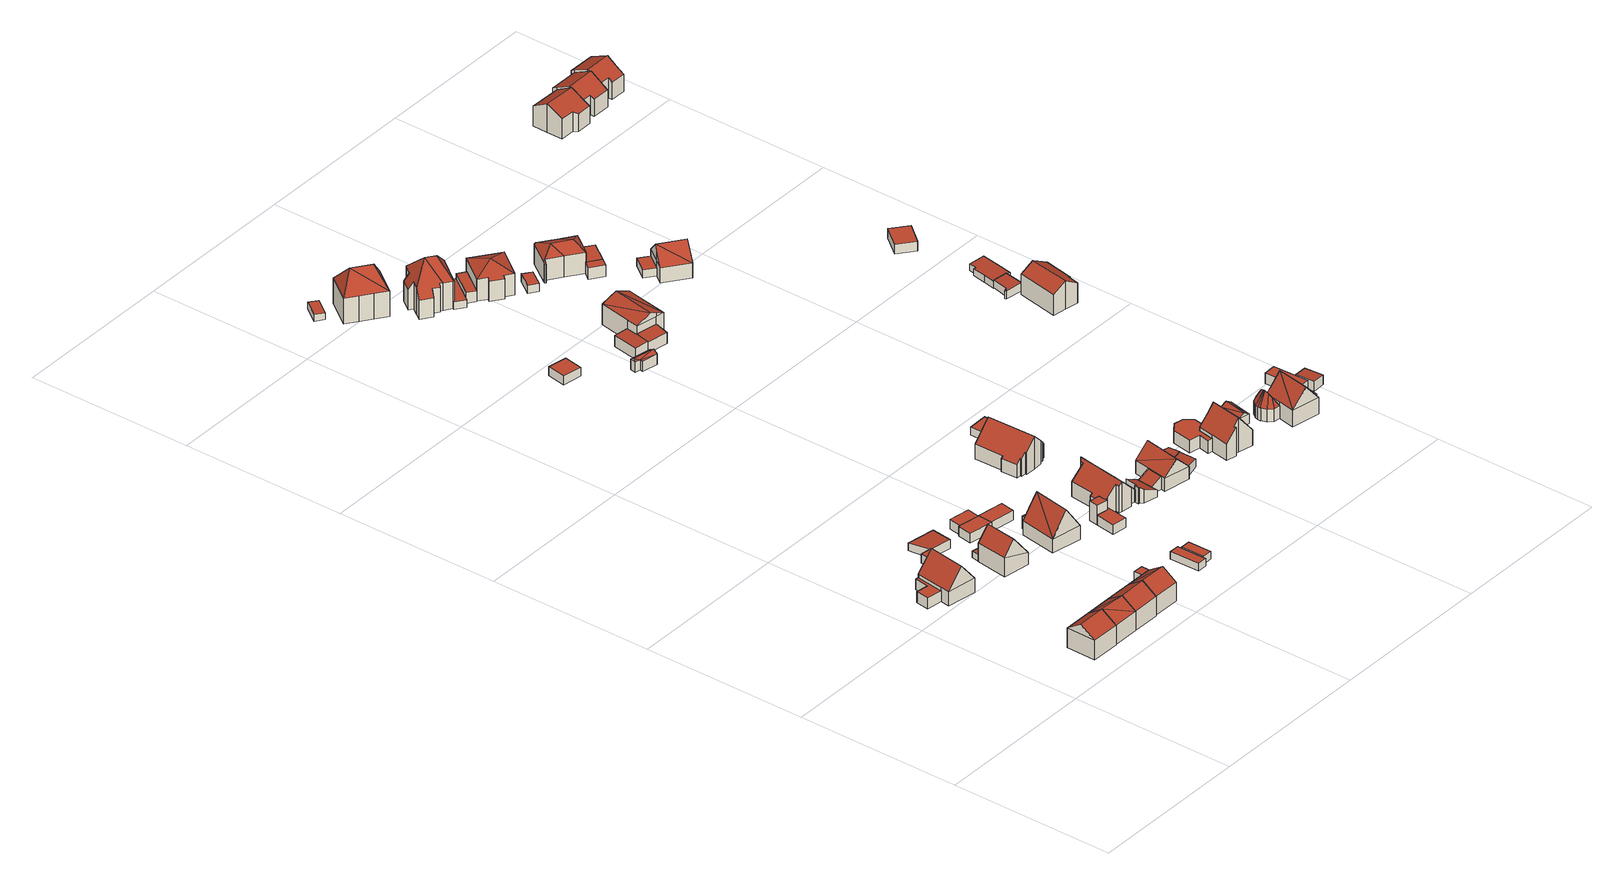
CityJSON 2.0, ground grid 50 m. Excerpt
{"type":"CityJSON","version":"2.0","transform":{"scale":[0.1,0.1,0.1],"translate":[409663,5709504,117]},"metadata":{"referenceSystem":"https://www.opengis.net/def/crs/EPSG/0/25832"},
"CityObjects":{
"building1":{"type":"Building","attributes":{"Gemeindeschluessel":"05978036","Geometrietyp2DReferenz":"3000","function":"31001_1000","roofType":"3100","measuredHeight":9.09},"geometry":[{"type":"MultiSurface","lod":"2","boundaries":[[[0,1,2,3]],[[1,4,5,2]],[[4,6,7,5]],[[6,0,3,7]],[[4,1,8]],[[0,6,9]],[[1,0,9,8]],[[6,4,8,9]],[[3,2,5,7]]],"semantics":{"surfaces":[{"type":"WallSurface"},{"type":"RoofSurface"},{"type":"GroundSurface"}],"values":[0,0,0,0,0,0,1,1,2]}}]},
"building2":{"type":"Building","attributes":{"Gemeindeschluessel":"05978036","Geometrietyp2DReferenz":"3000","function":"31001_1000","roofType":"3100","measuredHeight":9},"geometry":[{"type":"MultiSurface","lod":"2","boundaries":[[[1,10,11,12]],[[10,13,14,11]],[[13,4,15,14]],[[4,1,12,15]],[[13,10,16]],[[1,4,8]],[[1,16,10]],[[16,1,8]],[[8,13,16]],[[13,8,4]],[[12,11,14,15]]],"semantics":{"surfaces":[{"type":"WallSurface"},{"type":"RoofSurface"},{"type":"GroundSurface"}],"values":[0,0,0,0,0,0,1,1,1,1,2]}}]},
"building3":{"type":"Building","attributes":{"Gemeindeschluessel":"05978036","Geometrietyp2DReferenz":"3000","function":"31001_1000"},"children":["building3-1","building3-2"]},
"building3-1":{"type":"BuildingPart","attributes":{"roofType":"5000","measuredHeight":10.15},"parents":["building3"],"geometry":[{"type":"MultiSurface","lod":"2","boundaries":[[[17,18,19,20,21]],[[22,23,24,25,26]],[[23,27,28,24]],[[27,17,21,28]],[[29,22,18,17,30]],[[30,27,23,29]],[[22,29,23]],[[27,30,17]],[[21,20,25,24,28]],[[26,19,18,22]],[[26,25,20,19]]],"semantics":{"surfaces":[{"type":"WallSurface"},{"type":"RoofSurface"},{"type":"GroundSurface"},{"type":"ClosureSurface"}],"values":[0,0,0,0,1,1,0,0,2,0,3]}}]},
"building3-2":{"type":"BuildingPart","attributes":{"roofType":"1000","measuredHeight":3.28},"parents":["building3"],"geometry":[{"type":"MultiSurface","lod":"2","boundaries":[[[31,32,33,34]],[[32,35,36,33]],[[35,26,25,36]],[[19,37,38,20]],[[37,31,34,38]],[[37,19,26,35,32,31]],[[34,33,36,25,20,38]],[[20,25,26,19]]],"semantics":{"surfaces":[{"type":"WallSurface"},{"type":"RoofSurface"},{"type":"GroundSurface"},{"type":"ClosureSurface"}],"values":[0,0,0,0,0,1,2,3]}}]},
"building4":{"type":"Building","attributes":{"Gemeindeschluessel":"05978036","Geometrietyp2DReferenz":"3000","function":"31001_1000","roofType":"3100","measuredHeight":8.99},"geometry":[{"type":"MultiSurface","lod":"2","boundaries":[[[10,39,40,11]],[[39,41,42,40]],[[41,13,14,42]],[[13,10,11,14]],[[41,39,43]],[[10,13,16]],[[39,10,16,43]],[[13,41,43,16]],[[11,40,42,14]]],"semantics":{"surfaces":[{"type":"WallSurface"},{"type":"RoofSurface"},{"type":"GroundSurface"}],"values":[0,0,0,0,0,0,1,1,2]}}]},
"building5":{"type":"Building","attributes":{"Gemeindeschluessel":"05978036","Geometrietyp2DReferenz":"3000","function":"31001_2460","roofType":"1000","measuredHeight":2.73},"geometry":[{"type":"MultiSurface","lod":"2","boundaries":[[[44,45,46,47]],[[45,48,49,46]],[[48,50,51,49]],[[50,44,47,51]],[[50,48,45,44]],[[47,46,49,51]]],"semantics":{"surfaces":[{"type":"WallSurface"},{"type":"RoofSurface"},{"type":"GroundSurface"}],"values":[0,0,0,0,1,2]}}]},
"building6":{"type":"Building","attributes":{"Gemeindeschluessel":"05978036","Geometrietyp2DReferenz":"3000","function":"31001_1000","roofType":"5000","measuredHeight":8.86},"geometry":[{"type":"MultiSurface","lod":"2","boundaries":[[[41,39,52,53]],[[39,54,55,52]],[[54,56,57,55]],[[56,41,53,57]],[[56,58,59,41]],[[39,58,54]],[[58,39,59]],[[39,41,59]],[[56,54,58]],[[53,52,55,57]]],"semantics":{"surfaces":[{"type":"WallSurface"},{"type":"RoofSurface"},{"type":"GroundSurface"}],"values":[0,0,0,0,1,1,1,0,0,2]}}]},
"building7":{"type":"Building","attributes":{"Gemeindeschluessel":"05978036","Geometrietyp2DReferenz":"3000","function":"31001_2460","roofType":"2100","measuredHeight":2.72},"geometry":[{"type":"MultiSurface","lod":"2","boundaries":[[[60,61,62,63]],[[61,64,65,62]],[[64,66,67,65]],[[66,60,63,67]],[[66,64,61,60]],[[63,62,65,67]]],"semantics":{"surfaces":[{"type":"WallSurface"},{"type":"RoofSurface"},{"type":"GroundSurface"}],"values":[0,0,0,0,1,2]}}]},
"building8":{"type":"Building","attributes":{"Gemeindeschluessel":"05978036","Geometrietyp2DReferenz":"3000","function":"31001_1000","roofType":"3100","measuredHeight":10.09},"geometry":[{"type":"MultiSurface","lod":"2","boundaries":[[[68,69,70,71]],[[69,72,73,70]],[[72,74,75,73]],[[74,68,71,75]],[[72,69,76]],[[68,74,77]],[[69,68,77,76]],[[74,72,76,77]],[[71,70,73,75]]],"semantics":{"surfaces":[{"type":"WallSurface"},{"type":"RoofSurface"},{"type":"GroundSurface"}],"values":[0,0,0,0,0,0,1,1,2]}}]},
"building9":{"type":"Building","attributes":{"Gemeindeschluessel":"05978036","Geometrietyp2DReferenz":"3000","function":"31001_1000","roofType":"1000","measuredHeight":2.03},"geometry":[{"type":"MultiSurface","lod":"2","boundaries":[[[78,79,80,81]],[[79,82,83,80]],[[82,84,85,83]],[[84,78,81,85]],[[84,82,79,78]],[[81,80,83,85]]],"semantics":{"surfaces":[{"type":"WallSurface"},{"type":"RoofSurface"},{"type":"GroundSurface"}],"values":[0,0,0,0,1,2]}}]},
"building10":{"type":"Building","attributes":{"Gemeindeschluessel":"05978036","Geometrietyp2DReferenz":"3000","function":"31001_2460","roofType":"1000","measuredHeight":2.54},"geometry":[{"type":"MultiSurface","lod":"2","boundaries":[[[86,87,88,89]],[[87,90,91,88]],[[90,92,93,91]],[[92,86,89,93]],[[92,90,87,86]],[[89,88,91,93]]],"semantics":{"surfaces":[{"type":"WallSurface"},{"type":"RoofSurface"},{"type":"GroundSurface"}],"values":[0,0,0,0,1,2]}}]},
"building11":{"type":"Building","attributes":{"Gemeindeschluessel":"05978036","Geometrietyp2DReferenz":"3000","function":"31001_2460","roofType":"9999","measuredHeight":3},"geometry":[{"type":"MultiSurface","lod":"2","boundaries":[[[94,95,96,97,98]],[[98,97,99,100]],[[97,96,101,99]],[[96,95,102,101]],[[95,94,103,102]],[[94,98,100,103]],[[100,99,101,102,103]]],"semantics":{"surfaces":[{"type":"RoofSurface"},{"type":"WallSurface"},{"type":"GroundSurface"}],"values":[0,1,1,1,1,1,2]}}]},
"building12":{"type":"Building","attributes":{"Gemeindeschluessel":"05978036","Geometrietyp2DReferenz":"3000","function":"31001_1310","roofType":"9999","measuredHeight":3},"geometry":[{"type":"MultiSurface","lod":"2","boundaries":[[[104,105,106,107,108]],[[108,107,109,110]],[[107,106,111,109]],[[106,105,112,111]],[[105,104,113,112]],[[104,108,110,113]],[[110,109,111,112,113]]],"semantics":{"surfaces":[{"type":"RoofSurface"},{"type":"WallSurface"},{"type":"GroundSurface"}],"values":[0,1,1,1,1,1,2]}}]},
"building13":{"type":"Building","attributes":{"Gemeindeschluessel":"05978036","Geometrietyp2DReferenz":"3000","function":"31001_1000","roofType":"3100","measuredHeight":11.2},"geometry":[{"type":"MultiSurface","lod":"2","boundaries":[[[114,115,116,117]],[[115,118,119,116]],[[118,120,121,119]],[[120,122,123,121]],[[122,124,125,123]],[[124,114,117,125]],[[124,126,127,128]],[[124,128,114]],[[127,129,118,115]],[[115,128,127]],[[120,129,127,126,122]],[[118,129,120]],[[122,126,124]],[[114,128,115]],[[117,116,119,121,123,125]]],"semantics":{"surfaces":[{"type":"WallSurface"},{"type":"RoofSurface"},{"type":"GroundSurface"}],"values":[0,0,0,0,0,0,1,1,1,1,0,0,0,0,2]}}]},
"building14":{"type":"Building","attributes":{"Gemeindeschluessel":"05978036","Geometrietyp2DReferenz":"3000","function":"31001_2460","roofType":"1000","measuredHeight":2.25},"geometry":[{"type":"MultiSurface","lod":"2","boundaries":[[[130,131,132,133]],[[131,134,135,132]],[[134,136,137,135]],[[136,130,133,137]],[[136,134,131,130]],[[133,132,135,137]]],"semantics":{"surfaces":[{"type":"WallSurface"},{"type":"RoofSurface"},{"type":"GroundSurface"}],"values":[0,0,0,0,1,2]}}]},
"building15":{"type":"Building","attributes":{"Gemeindeschluessel":"05978036","Geometrietyp2DReferenz":"3000","function":"31001_2460","roofType":"9999","measuredHeight":3},"geometry":[{"type":"MultiSurface","lod":"2","boundaries":[[[138,139,140,141,142]],[[142,141,143,144]],[[141,140,145,143]],[[140,139,146,145]],[[139,138,147,146]],[[138,142,144,147]],[[144,143,145,146,147]]],"semantics":{"surfaces":[{"type":"RoofSurface"},{"type":"WallSurface"},{"type":"GroundSurface"}],"values":[0,1,1,1,1,1,2]}}]},
"building16":{"type":"Building","attributes":{"Gemeindeschluessel":"05978036","Geometrietyp2DReferenz":"3000","function":"31001_1000","roofType":"1000","measuredHeight":3.73},"geometry":[{"type":"MultiSurface","lod":"2","boundaries":[[[148,149,150,151]],[[149,152,153,150]],[[152,154,155,153]],[[154,156,157,155]],[[156,148,151,157]],[[156,154,152,149,148]],[[151,150,153,155,157]]],"semantics":{"surfaces":[{"type":"WallSurface"},{"type":"RoofSurface"},{"type":"GroundSurface"}],"values":[0,0,0,0,0,1,2]}}]},
"building17":{"type":"Building","attributes":{"Gemeindeschluessel":"05978036","Geometrietyp2DReferenz":"3000","function":"31001_2460","roofType":"1000","measuredHeight":2.47},"geometry":[{"type":"MultiSurface","lod":"2","boundaries":[[[158,159,160,161]],[[159,162,163,160]],[[162,164,165,163]],[[164,158,161,165]],[[164,162,159,158]],[[161,160,163,165]]],"semantics":{"surfaces":[{"type":"WallSurface"},{"type":"RoofSurface"},{"type":"GroundSurface"}],"values":[0,0,0,0,1,2]}}]},
"building18":{"type":"Building","attributes":{"Gemeindeschluessel":"05978036","Geometrietyp2DReferenz":"3000","function":"31001_2460","roofType":"9999","measuredHeight":3},"geometry":[{"type":"MultiSurface","lod":"2","boundaries":[[[166,167,168,169,170,171]],[[171,170,172,173]],[[170,169,174,172]],[[169,168,175,174]],[[168,167,176,175]],[[167,166,177,176]],[[166,171,173,177]],[[173,172,174,175,176,177]]],"semantics":{"surfaces":[{"type":"RoofSurface"},{"type":"WallSurface"},{"type":"GroundSurface"}],"values":[0,1,1,1,1,1,1,2]}}]},
"building19":{"type":"Building","attributes":{"Gemeindeschluessel":"05978036","Geometrietyp2DReferenz":"3000","function":"31001_9998","roofType":"9999","measuredHeight":6},"geometry":[{"type":"MultiSurface","lod":"2","boundaries":[[[178,179,180,181,182,183]],[[183,182,184,172]],[[182,181,185,184]],[[181,180,186,185]],[[180,179,175,186]],[[179,178,174,175]],[[178,183,172,174]],[[172,184,185,186,175,174]]],"semantics":{"surfaces":[{"type":"RoofSurface"},{"type":"WallSurface"},{"type":"GroundSurface"}],"values":[0,1,1,1,1,1,1,2]}}]},
"building20":{"type":"Building","attributes":{"Gemeindeschluessel":"05978036","Geometrietyp2DReferenz":"3000","function":"31001_1000","roofType":"3100","measuredHeight":9.2},"geometry":[{"type":"MultiSurface","lod":"2","boundaries":[[[187,188,189,190]],[[188,191,192,189]],[[191,193,194,192]],[[193,195,196,194]],[[195,197,198,196]],[[197,199,200,198]],[[199,201,202,200]],[[201,203,204,202]],[[203,205,206,204]],[[205,207,208,206]],[[207,209,210,208]],[[209,211,212,210]],[[211,213,214,212]],[[213,215,216,214]],[[215,217,218,216]],[[217,219,220,218]],[[219,221,222,220]],[[221,223,224,222]],[[223,225,226,224]],[[225,227,228,226]],[[227,229,230,228]],[[229,231,232,230]],[[231,233,234,232]],[[233,235,236,234]],[[235,187,190,236]],[[231,229,227,225,223,221,219,217,215,213,211,209,207,205]],[[205,203,201,199,197,195,193,191,188,187,235,233,231]],[[190,189,192,194,196,198,200,202,204,206,208,210,212,214,216,218,220,222,224,226,228,230,232,234,236]]],"semantics":{"surfaces":[{"type":"WallSurface"},{"type":"RoofSurface"},{"type":"GroundSurface"}],"values":[0,0,0,0,0,0,0,0,0,0,0,0,0,0,0,0,0,0,0,0,0,0,0,0,0,1,1,2]}}]},
"building21":{"type":"Building","attributes":{"Gemeindeschluessel":"05978036","Geometrietyp2DReferenz":"3000","function":"31001_2460","roofType":"2100","measuredHeight":5.08},"geometry":[{"type":"MultiSurface","lod":"2","boundaries":[[[237,238,239,240]],[[238,241,242,239]],[[241,243,244,242]],[[243,245,246,244]],[[245,247,248,246]],[[247,249,250,248]],[[249,251,252,250]],[[251,253,254,252]],[[253,237,240,254]],[[253,251,249,247,245,243,241,238,237]],[[240,239,242,244,246,248,250,252,254]]],"semantics":{"surfaces":[{"type":"WallSurface"},{"type":"RoofSurface"},{"type":"GroundSurface"}],"values":[0,0,0,0,0,0,0,0,0,1,2]}}]},
"building22":{"type":"Building","attributes":{"Gemeindeschluessel":"05978036","Geometrietyp2DReferenz":"3000","function":"31001_2460","roofType":"1000","measuredHeight":2.62},"geometry":[{"type":"MultiSurface","lod":"2","boundaries":[[[255,256,257,258]],[[256,259,260,257]],[[259,261,262,260]],[[261,255,258,262]],[[261,259,256,255]],[[258,257,260,262]]],"semantics":{"surfaces":[{"type":"WallSurface"},{"type":"RoofSurface"},{"type":"GroundSurface"}],"values":[0,0,0,0,1,2]}}]},
"building23":{"type":"Building","attributes":{"Gemeindeschluessel":"05978036","Geometrietyp2DReferenz":"3000","function":"31001_2740","roofType":"2100","measuredHeight":4.07},"geometry":[{"type":"MultiSurface","lod":"2","boundaries":[[[263,264,265,266]],[[264,267,268,265]],[[267,269,270,268]],[[269,263,266,270]],[[269,267,264,263]],[[266,265,268,270]]],"semantics":{"surfaces":[{"type":"WallSurface"},{"type":"RoofSurface"},{"type":"GroundSurface"}],"values":[0,0,0,0,1,2]}}]},
"building24":{"type":"Building","attributes":{"Gemeindeschluessel":"05978036","Geometrietyp2DReferenz":"3000","function":"31001_1000","roofType":"3100","measuredHeight":10},"geometry":[{"type":"MultiSurface","lod":"2","boundaries":[[[271,272,273,274]],[[272,275,276,273]],[[275,277,278,276]],[[277,279,280,278]],[[279,281,282,280]],[[281,283,284,282]],[[283,285,286,284]],[[285,287,288,286]],[[287,289,290,288]],[[289,291,292,290]],[[291,293,294,292]],[[293,295,296,294]],[[295,297,298,296]],[[297,299,300,298]],[[299,301,302,300]],[[301,271,274,302]],[[297,295,293,291,289,287,285,283]],[[283,281,279,277,275,272,271,301,299,297]],[[274,273,276,278,280,282,284,286,288,290,292,294,296,298,300,302]]],"semantics":{"surfaces":[{"type":"WallSurface"},{"type":"RoofSurface"},{"type":"GroundSurface"}],"values":[0,0,0,0,0,0,0,0,0,0,0,0,0,0,0,0,1,1,2]}}]},
"building25":{"type":"Building","attributes":{"Gemeindeschluessel":"05978036","Geometrietyp2DReferenz":"3000","function":"31001_1000","roofType":"3100","measuredHeight":8.14},"geometry":[{"type":"MultiSurface","lod":"2","boundaries":[[[303,304,305,306]],[[304,307,308,305]],[[307,309,310,308]],[[309,311,312,310]],[[311,313,314,312]],[[313,315,316,314]],[[315,317,318,316]],[[317,303,306,318]],[[307,304,303,317,319]],[[319,320,307]],[[319,315,320]],[[320,315,313,311,309]],[[307,320,309]],[[319,317,315]],[[306,305,308,310,312,314,316,318]]],"semantics":{"surfaces":[{"type":"WallSurface"},{"type":"RoofSurface"},{"type":"GroundSurface"}],"values":[0,0,0,0,0,0,0,0,1,1,1,1,0,0,2]}}]},
"building26":{"type":"Building","attributes":{"Gemeindeschluessel":"05978036","Geometrietyp2DReferenz":"3000","function":"31001_2460","roofType":"1000","measuredHeight":2.08},"geometry":[{"type":"MultiSurface","lod":"2","boundaries":[[[321,322,323,324]],[[322,325,326,323]],[[325,327,328,326]],[[327,321,324,328]],[[327,325,322,321]],[[324,323,326,328]]],"semantics":{"surfaces":[{"type":"WallSurface"},{"type":"RoofSurface"},{"type":"GroundSurface"}],"values":[0,0,0,0,1,2]}}]},
"building27":{"type":"Building","attributes":{"Gemeindeschluessel":"05978036","Geometrietyp2DReferenz":"3000","function":"31001_2460","roofType":"1000","measuredHeight":2.45},"geometry":[{"type":"MultiSurface","lod":"2","boundaries":[[[329,330,331,332]],[[330,333,334,331]],[[333,335,336,334]],[[335,329,332,336]],[[335,333,330,329]],[[332,331,334,336]]],"semantics":{"surfaces":[{"type":"WallSurface"},{"type":"RoofSurface"},{"type":"GroundSurface"}],"values":[0,0,0,0,1,2]}}]},
"building28":{"type":"Building","attributes":{"Gemeindeschluessel":"05978036","Geometrietyp2DReferenz":"3000","function":"31001_1310","roofType":"5000","measuredHeight":4.09},"geometry":[{"type":"MultiSurface","lod":"2","boundaries":[[[337,338,339,340]],[[338,341,342,339]],[[341,343,344,342]],[[343,345,346,344]],[[345,347,348,346]],[[347,337,340,348]],[[349,347,343]],[[350,347,349]],[[347,350,337]],[[343,347,345]],[[338,349,341]],[[349,338,350]],[[338,337,350]],[[343,341,349]],[[340,339,342,344,346,348]]],"semantics":{"surfaces":[{"type":"WallSurface"},{"type":"RoofSurface"},{"type":"GroundSurface"}],"values":[0,0,0,0,0,0,1,1,1,1,1,1,0,0,2]}}]},
"building29":{"type":"Building","attributes":{"Gemeindeschluessel":"05978036","Geometrietyp2DReferenz":"3000","function":"51009_1610","roofType":"2100","measuredHeight":3.31},"geometry":[{"type":"MultiSurface","lod":"2","boundaries":[[[351,352,305,353]],[[352,354,306,305]],[[354,355,356,306]],[[355,351,353,356]],[[355,354,352,351]],[[353,305,306,356]]],"semantics":{"surfaces":[{"type":"WallSurface"},{"type":"RoofSurface"},{"type":"GroundSurface"}],"values":[0,0,0,0,1,2]}}]},
"building30":{"type":"Building","attributes":{"Gemeindeschluessel":"05978036","Geometrietyp2DReferenz":"3000","function":"31001_1000","roofType":"5000","measuredHeight":13.65},"geometry":[{"type":"MultiSurface","lod":"2","boundaries":[[[357,358,359,360]],[[358,361,362,359]],[[361,363,364,362]],[[363,365,366,364]],[[365,367,368,366]],[[367,357,360,368]],[[358,369,361]],[[357,367,370]],[[357,369,358]],[[369,357,370]],[[370,361,369]],[[361,370,367,365,363]],[[360,359,362,364,366,368]]],"semantics":{"surfaces":[{"type":"WallSurface"},{"type":"RoofSurface"},{"type":"GroundSurface"}],"values":[0,0,0,0,0,0,1,1,1,1,1,1,2]}}]},
"building31":{"type":"Building","attributes":{"Gemeindeschluessel":"05978036","Geometrietyp2DReferenz":"3000","function":"31001_1310","roofType":"2100","measuredHeight":3.1},"geometry":[{"type":"MultiSurface","lod":"2","boundaries":[[[371,372,373,374]],[[372,375,376,373]],[[375,377,378,376]],[[377,371,374,378]],[[377,375,372,371]],[[374,373,376,378]]],"semantics":{"surfaces":[{"type":"WallSurface"},{"type":"RoofSurface"},{"type":"GroundSurface"}],"values":[0,0,0,0,1,2]}}]},
"building32":{"type":"Building","attributes":{"Gemeindeschluessel":"05978036","Geometrietyp2DReferenz":"3000","function":"31001_1000","roofType":"3200","measuredHeight":13.76},"geometry":[{"type":"MultiSurface","lod":"2","boundaries":[[[379,380,381,382]],[[380,383,384,381]],[[383,385,386,384]],[[385,387,388,386]],[[387,389,390,388]],[[389,391,392,390]],[[391,393,394,392]],[[393,395,396,394]],[[395,397,398,396]],[[397,399,400,398]],[[399,401,402,400]],[[401,403,404,402]],[[403,405,406,404]],[[405,407,408,406]],[[407,409,410,408]],[[409,411,412,410]],[[411,413,414,412]],[[413,415,416,414]],[[415,417,418,416]],[[417,419,420,418]],[[419,379,382,420]],[[411,409,407,421]],[[395,393,391,389,387,385,422]],[[407,405,403,401,421]],[[401,399,397,395,422,421]],[[415,413,411,421,422]],[[385,383,380,379,419,417,415,422]],[[382,381,384,386,388,390,392,394,396,398,400,402,404,406,408,410,412,414,416,418,420]]],"semantics":{"surfaces":[{"type":"WallSurface"},{"type":"RoofSurface"},{"type":"GroundSurface"}],"values":[0,0,0,0,0,0,0,0,0,0,0,0,0,0,0,0,0,0,0,0,0,1,1,1,1,1,1,2]}}]},
"building33":{"type":"Building","attributes":{"Gemeindeschluessel":"05978036","Geometrietyp2DReferenz":"3000","function":"31001_1000"},"children":["building33-1","building33-2","building33-3"]},
"building33-1":{"type":"BuildingPart","attributes":{"roofType":"3100","measuredHeight":8.25},"parents":["building33"],"geometry":[{"type":"MultiSurface","lod":"2","boundaries":[[[423,424,425,426,427]],[[428,429,430,431,432]],[[429,433,434,430]],[[433,423,427,434]],[[435,423,433]],[[423,435,436,437]],[[429,436,435]],[[436,429,428,438]],[[424,437,436,438]],[[423,437,424]],[[429,435,433]],[[427,426,439,431,430,434]],[[440,425,424,438]],[[440,441,439,426,425]],[[432,441,440,438,428]],[[431,439,441,432]]],"semantics":{"surfaces":[{"type":"WallSurface"},{"type":"RoofSurface"},{"type":"GroundSurface"},{"type":"ClosureSurface"}],"values":[0,0,0,0,1,1,1,1,0,0,0,2,0,3,0,3]}}]},
"building33-2":{"type":"BuildingPart","attributes":{"roofType":"2100","measuredHeight":3.64},"parents":["building33"],"geometry":[{"type":"MultiSurface","lod":"2","boundaries":[[[442,432,431,443]],[[444,445,446,447,448]],[[445,442,443,446]],[[445,444,449,441,432,442]],[[443,431,439,447,446]],[[448,449,444]],[[439,431,432,441]],[[447,439,441,449,448]]],"semantics":{"surfaces":[{"type":"WallSurface"},{"type":"RoofSurface"},{"type":"GroundSurface"},{"type":"ClosureSurface"}],"values":[0,0,0,1,2,0,3,3]}}]},
"building33-3":{"type":"BuildingPart","attributes":{"roofType":"2100","measuredHeight":3.94},"parents":["building33"],"geometry":[{"type":"MultiSurface","lod":"2","boundaries":[[[425,450,451,426]],[[450,448,447,451]],[[450,425,440,449,448]],[[447,439,426,451]],[[441,449,440]],[[447,448,449,441,439]],[[426,439,441,440,425]]],"semantics":{"surfaces":[{"type":"WallSurface"},{"type":"RoofSurface"},{"type":"GroundSurface"},{"type":"ClosureSurface"}],"values":[0,0,1,2,0,3,3]}}]},
"building34":{"type":"Building","attributes":{"Gemeindeschluessel":"05978036","Geometrietyp2DReferenz":"3000","function":"31001_1000"},"children":["building34-1","building34-2"]},
"building34-1":{"type":"BuildingPart","attributes":{"roofType":"3100","measuredHeight":10.73},"parents":["building34"],"geometry":[{"type":"MultiSurface","lod":"2","boundaries":[[[452,453,454,455,456]],[[457,458,459,460,461]],[[458,462,463,459]],[[462,464,465,463]],[[464,466,467,465]],[[466,468,469,467]],[[468,470,471,469]],[[470,472,473,471]],[[472,474,475,473]],[[474,476,477,475]],[[476,478,479,477]],[[478,452,456,479]],[[474,472,470,468,466,464,462,458]],[[458,457,480,453,452,478,476,474]],[[456,455,481,460,459,463,465,467,469,471,473,475,477,479]],[[482,454,453,480]],[[482,481,455,454]],[[461,482,480,457]],[[461,460,481,482]]],"semantics":{"surfaces":[{"type":"WallSurface"},{"type":"RoofSurface"},{"type":"GroundSurface"},{"type":"ClosureSurface"}],"values":[0,0,0,0,0,0,0,0,0,0,0,0,1,1,2,0,3,0,3]}}]},
"building34-2":{"type":"BuildingPart","attributes":{"roofType":"1000","measuredHeight":3.92},"parents":["building34"],"geometry":[{"type":"MultiSurface","lod":"2","boundaries":[[[483,484,485,486]],[[484,487,488,485]],[[487,461,460,488]],[[454,489,490,455]],[[489,491,492,490]],[[491,493,494,492]],[[493,495,496,494]],[[495,483,486,496]],[[495,493,491,489,454,482,461,487,484,483]],[[486,485,488,460,481,455,490,492,494,496]],[[481,460,461,482]],[[455,481,482,454]]],"semantics":{"surfaces":[{"type":"WallSurface"},{"type":"RoofSurface"},{"type":"GroundSurface"},{"type":"ClosureSurface"}],"values":[0,0,0,0,0,0,0,0,1,2,3,3]}}]},
"building35":{"type":"Building","attributes":{"Gemeindeschluessel":"05978036","Geometrietyp2DReferenz":"3000","function":"31001_2460","roofType":"1000","measuredHeight":2.39},"geometry":[{"type":"MultiSurface","lod":"2","boundaries":[[[497,498,499,500]],[[498,501,414,499]],[[501,502,412,414]],[[502,503,410,412]],[[503,504,505,410]],[[504,506,507,505]],[[506,508,509,507]],[[508,497,500,509]],[[508,506,504,503,502,501,498,497]],[[500,499,414,412,410,505,507,509]]],"semantics":{"surfaces":[{"type":"WallSurface"},{"type":"RoofSurface"},{"type":"GroundSurface"}],"values":[0,0,0,0,0,0,0,0,1,2]}}]},
"building36":{"type":"Building","attributes":{"Gemeindeschluessel":"05978036","Geometrietyp2DReferenz":"3000","function":"31001_2460","roofType":"1000","measuredHeight":3.23},"geometry":[{"type":"MultiSurface","lod":"2","boundaries":[[[510,511,512,513]],[[511,514,515,512]],[[514,516,517,515]],[[516,510,513,517]],[[516,514,511,510]],[[513,512,515,517]]],"semantics":{"surfaces":[{"type":"WallSurface"},{"type":"RoofSurface"},{"type":"GroundSurface"}],"values":[0,0,0,0,1,2]}}]},
"building37":{"type":"Building","attributes":{"Gemeindeschluessel":"05978036","Geometrietyp2DReferenz":"3000","function":"31001_1000","roofType":"3500","measuredHeight":9.04},"geometry":[{"type":"MultiSurface","lod":"2","boundaries":[[[518,519,520,521]],[[519,522,523,520]],[[522,524,525,523]],[[524,526,527,525]],[[526,528,529,527]],[[528,530,531,529]],[[530,532,533,531]],[[532,534,535,533]],[[534,536,537,535]],[[536,518,521,537]],[[519,518,538]],[[522,519,538]],[[532,530,528,526,524,522,538]],[[518,536,534,532,538]],[[521,520,523,525,527,529,531,533,535,537]]],"semantics":{"surfaces":[{"type":"WallSurface"},{"type":"RoofSurface"},{"type":"GroundSurface"}],"values":[0,0,0,0,0,0,0,0,0,0,1,1,1,1,2]}}]},
"building38":{"type":"Building","attributes":{"Gemeindeschluessel":"05978036","Geometrietyp2DReferenz":"3000","function":"31001_2460","roofType":"1000","measuredHeight":2.31},"geometry":[{"type":"MultiSurface","lod":"2","boundaries":[[[539,540,541,542]],[[540,543,544,541]],[[543,545,546,544]],[[545,539,542,546]],[[545,543,540,539]],[[542,541,544,546]]],"semantics":{"surfaces":[{"type":"WallSurface"},{"type":"RoofSurface"},{"type":"GroundSurface"}],"values":[0,0,0,0,1,2]}}]},
"building39":{"type":"Building","attributes":{"Gemeindeschluessel":"05978036","Geometrietyp2DReferenz":"3000","function":"31001_2460","roofType":"3100","measuredHeight":3.97},"geometry":[{"type":"MultiSurface","lod":"2","boundaries":[[[547,548,549,550]],[[548,551,552,549]],[[551,553,554,552]],[[553,547,550,554]],[[551,548,555]],[[547,553,556]],[[556,548,547]],[[548,556,555]],[[553,555,556]],[[555,553,551]],[[550,549,552,554]]],"semantics":{"surfaces":[{"type":"WallSurface"},{"type":"RoofSurface"},{"type":"GroundSurface"}],"values":[0,0,0,0,0,0,1,1,1,1,2]}}]},
"building40":{"type":"Building","attributes":{"Gemeindeschluessel":"05978036","Geometrietyp2DReferenz":"3000","function":"31001_1000"},"children":["building40-1","building40-2","building40-3"]},
"building40-1":{"type":"BuildingPart","attributes":{"roofType":"3100","measuredHeight":10.33},"parents":["building40"],"geometry":[{"type":"MultiSurface","lod":"2","boundaries":[[[557,558,559,560,561,562]],[[563,564,565,566,567]],[[564,568,569,565]],[[568,570,571,572,569]],[[573,574,575,570,568]],[[568,576,573]],[[558,573,576]],[[558,576,564,563]],[[557,574,573,558]],[[575,574,557]],[[564,576,568]],[[572,577,561,560,566,565,569]],[[578,571,570,575]],[[578,577,572,571]],[[562,578,575,557]],[[562,561,577,578]],[[567,559,558,563]],[[567,566,560,559]]],"semantics":{"surfaces":[{"type":"WallSurface"},{"type":"RoofSurface"},{"type":"GroundSurface"},{"type":"ClosureSurface"}],"values":[0,0,0,0,1,1,1,1,0,0,0,2,0,3,0,3,0,3]}}]},
"building40-2":{"type":"BuildingPart","attributes":{"roofType":"2100","measuredHeight":5.08},"parents":["building40"],"geometry":[{"type":"MultiSurface","lod":"2","boundaries":[[[579,567,566,580]],[[559,581,582,560]],[[581,583,584,582]],[[583,585,586,584]],[[585,579,580,586]],[[585,583,581,559,567,579]],[[580,566,560,582,584,586]],[[560,566,567,559]]],"semantics":{"surfaces":[{"type":"WallSurface"},{"type":"RoofSurface"},{"type":"GroundSurface"},{"type":"ClosureSurface"}],"values":[0,0,0,0,0,1,2,3]}}]},
"building40-3":{"type":"BuildingPart","attributes":{"roofType":"5000","measuredHeight":8.03},"parents":["building40"],"geometry":[{"type":"MultiSurface","lod":"2","boundaries":[[[571,587,588,572]],[[587,589,590,588]],[[589,591,592,590]],[[591,593,594,592]],[[593,595,596,594]],[[595,597,598,596]],[[597,599,600,598]],[[599,601,602,600]],[[601,603,604,602]],[[603,605,606,604]],[[605,607,608,606]],[[607,562,561,608]],[[609,610,611,578,562]],[[609,562,607]],[[610,609,607,605]],[[612,611,610,605,603]],[[613,612,603,601]],[[614,615,613,601,599]],[[614,599,597]],[[616,615,614,597,595]],[[617,618,616,595,593]],[[617,593,591]],[[619,618,617,591,589]],[[620,619,589,587]],[[620,587,571]],[[611,612,613,615,616,618,619,620,571,578]],[[572,588,590,592,594,596,598,600,602,604,606,608,561,577]],[[577,561,562,578]],[[572,577,578,571]]],"semantics":{"surfaces":[{"type":"WallSurface"},{"type":"RoofSurface"},{"type":"GroundSurface"},{"type":"ClosureSurface"}],"values":[0,0,0,0,0,0,0,0,0,0,0,0,1,1,1,1,1,1,1,1,1,1,1,1,1,1,2,3,3]}}]},
"building41":{"type":"Building","attributes":{"Gemeindeschluessel":"05978036","Geometrietyp2DReferenz":"3000","function":"31001_1000"},"children":["building41-1","building41-2","building41-3"]},
"building41-1":{"type":"BuildingPart","attributes":{"roofType":"1000","measuredHeight":3.6},"parents":["building41"],"geometry":[{"type":"MultiSurface","lod":"2","boundaries":[[[621,622,623,624]],[[622,625,626,623]],[[627,625,622,621]],[[624,623,626,628]],[[628,626,625,627]],[[624,628,627,621]]],"semantics":{"surfaces":[{"type":"WallSurface"},{"type":"RoofSurface"},{"type":"GroundSurface"},{"type":"ClosureSurface"}],"values":[0,0,1,2,3,3]}}]},
"building41-2":{"type":"BuildingPart","attributes":{"roofType":"1000","measuredHeight":3.61},"parents":["building41"],"geometry":[{"type":"MultiSurface","lod":"2","boundaries":[[[629,630,626,625]],[[629,631,632,630]],[[631,633,634,632]],[[631,629,625,627,633]],[[634,628,626,630,632]],[[625,626,628,627]],[[628,634,633,627]]],"semantics":{"surfaces":[{"type":"WallSurface"},{"type":"RoofSurface"},{"type":"GroundSurface"},{"type":"ClosureSurface"}],"values":[0,0,0,1,2,3,3]}}]},
"building41-3":{"type":"BuildingPart","attributes":{"roofType":"3200","measuredHeight":8.74},"parents":["building41"],"geometry":[{"type":"MultiSurface","lod":"2","boundaries":[[[635,636,637,638]],[[636,639,640,637]],[[639,641,642,640]],[[641,643,644,642]],[[643,645,621,624,644]],[[646,647,648,634,633]],[[647,649,650,648]],[[649,651,652,650]],[[651,653,654,652]],[[653,635,638,654]],[[655,645,643,656]],[[649,657,639,636,635]],[[643,641,656]],[[641,639,657,656]],[[647,646,655,656,657]],[[649,647,657]],[[635,653,651,649]],[[638,637,640,642,644,624,628,634,648,650,652,654]],[[621,645,655,627]],[[627,628,624,621]],[[633,627,655,646]],[[628,627,633,634]]],"semantics":{"surfaces":[{"type":"WallSurface"},{"type":"RoofSurface"},{"type":"GroundSurface"},{"type":"ClosureSurface"}],"values":[0,0,0,0,0,0,0,0,0,0,1,1,1,1,1,1,1,2,0,3,0,3]}}]},
"building42":{"type":"Building","attributes":{"Gemeindeschluessel":"05978036","Geometrietyp2DReferenz":"3000","function":"31001_2460","roofType":"1000","measuredHeight":2.48},"geometry":[{"type":"MultiSurface","lod":"2","boundaries":[[[658,659,660,661]],[[659,662,663,660]],[[662,664,665,663]],[[664,658,661,665]],[[664,662,659,658]],[[661,660,663,665]]],"semantics":{"surfaces":[{"type":"WallSurface"},{"type":"RoofSurface"},{"type":"GroundSurface"}],"values":[0,0,0,0,1,2]}}]},
"building43":{"type":"Building","attributes":{"Gemeindeschluessel":"05978036","Geometrietyp2DReferenz":"3000","function":"31001_1000","roofType":"3100","measuredHeight":9.1},"geometry":[{"type":"MultiSurface","lod":"2","boundaries":[[[666,667,668,669]],[[667,670,671,668]],[[670,672,673,671]],[[672,674,675,673]],[[674,676,665,675]],[[676,677,663,665]],[[677,666,669,663]],[[677,678,670,667,666]],[[678,677,679]],[[679,672,678]],[[672,679,680,674]],[[674,680,676]],[[676,680,679,677]],[[670,678,672]],[[669,668,671,673,675,665,663]]],"semantics":{"surfaces":[{"type":"WallSurface"},{"type":"RoofSurface"},{"type":"GroundSurface"}],"values":[0,0,0,0,0,0,0,1,1,1,1,0,0,0,2]}}]},
"building44":{"type":"Building","attributes":{"Gemeindeschluessel":"05978036","Geometrietyp2DReferenz":"3000","function":"31001_2460","roofType":"1000","measuredHeight":3.27},"geometry":[{"type":"MultiSurface","lod":"2","boundaries":[[[681,682,683,684]],[[682,685,686,683]],[[685,687,688,686]],[[687,689,690,688]],[[689,691,692,690]],[[691,693,694,692]],[[693,695,696,694]],[[695,681,684,696]],[[695,693,691,689,687,685,682,681]],[[684,683,686,688,690,692,694,696]]],"semantics":{"surfaces":[{"type":"WallSurface"},{"type":"RoofSurface"},{"type":"GroundSurface"}],"values":[0,0,0,0,0,0,0,0,1,2]}}]},
"building45":{"type":"Building","attributes":{"Gemeindeschluessel":"05978036","Geometrietyp2DReferenz":"3000","function":"31001_2460","roofType":"2100","measuredHeight":3},"geometry":[{"type":"MultiSurface","lod":"2","boundaries":[[[697,698,699,700]],[[698,701,702,699]],[[701,703,704,702]],[[703,697,700,704]],[[703,701,698,697]],[[700,699,702,704]]],"semantics":{"surfaces":[{"type":"WallSurface"},{"type":"RoofSurface"},{"type":"GroundSurface"}],"values":[0,0,0,0,1,2]}}]},
"building46":{"type":"Building","attributes":{"Gemeindeschluessel":"05978036","Geometrietyp2DReferenz":"3000","function":"31001_1310","roofType":"2100","measuredHeight":2.54},"geometry":[{"type":"MultiSurface","lod":"2","boundaries":[[[705,706,707,708]],[[706,709,710,707]],[[709,711,712,710]],[[711,713,714,712]],[[713,715,716,714]],[[715,717,718,716]],[[717,719,720,718]],[[719,705,708,720]],[[719,717,715,713,711,709,706,705]],[[708,707,710,712,714,716,718,720]]],"semantics":{"surfaces":[{"type":"WallSurface"},{"type":"RoofSurface"},{"type":"GroundSurface"}],"values":[0,0,0,0,0,0,0,0,1,2]}}]},
"building47":{"type":"Building","attributes":{"Gemeindeschluessel":"05978036","Geometrietyp2DReferenz":"3000","function":"31001_1000","roofType":"3100","measuredHeight":8.65},"geometry":[{"type":"MultiSurface","lod":"2","boundaries":[[[721,722,723,724]],[[722,725,726,723]],[[725,727,728,726]],[[727,729,730,728]],[[729,731,732,730]],[[731,733,734,732]],[[733,735,736,734]],[[735,721,724,736]],[[731,729,727,725,722,721]],[[721,735,733,731]],[[724,723,726,728,730,732,734,736]]],"semantics":{"surfaces":[{"type":"WallSurface"},{"type":"RoofSurface"},{"type":"GroundSurface"}],"values":[0,0,0,0,0,0,0,0,1,1,2]}}]},
"building48":{"type":"Building","attributes":{"Gemeindeschluessel":"05978036","Geometrietyp2DReferenz":"3000","function":"31001_2460","roofType":"2100","measuredHeight":2.39},"geometry":[{"type":"MultiSurface","lod":"2","boundaries":[[[737,738,739,740]],[[738,741,742,739]],[[741,743,744,742]],[[743,745,746,744]],[[745,747,748,746]],[[747,749,750,748]],[[749,751,752,750]],[[751,753,754,752]],[[753,737,740,754]],[[753,751,749,747,745,743,741,738,737]],[[740,739,742,744,746,748,750,752,754]]],"semantics":{"surfaces":[{"type":"WallSurface"},{"type":"RoofSurface"},{"type":"GroundSurface"}],"values":[0,0,0,0,0,0,0,0,0,1,2]}}]},
"building49":{"type":"Building","attributes":{"Gemeindeschluessel":"05978036","Geometrietyp2DReferenz":"3000","function":"31001_2460","roofType":"1000","measuredHeight":2.89},"geometry":[{"type":"MultiSurface","lod":"2","boundaries":[[[755,756,757,758]],[[756,759,760,757]],[[759,761,762,760]],[[761,755,758,762]],[[761,759,756,755]],[[758,757,760,762]]],"semantics":{"surfaces":[{"type":"WallSurface"},{"type":"RoofSurface"},{"type":"GroundSurface"}],"values":[0,0,0,0,1,2]}}]},
"building50":{"type":"Building","attributes":{"Gemeindeschluessel":"05978036","Geometrietyp2DReferenz":"3000","function":"31001_1000","roofType":"3100","measuredHeight":8.71},"geometry":[{"type":"MultiSurface","lod":"2","boundaries":[[[763,764,765,766]],[[764,767,768,765]],[[767,769,770,768]],[[769,771,772,770]],[[771,773,774,772]],[[773,775,776,774]],[[775,777,778,776]],[[777,779,780,778]],[[779,763,766,780]],[[775,773,771,769]],[[769,767,764,763,779,777,775]],[[766,765,768,770,772,774,776,778,780]]],"semantics":{"surfaces":[{"type":"WallSurface"},{"type":"RoofSurface"},{"type":"GroundSurface"}],"values":[0,0,0,0,0,0,0,0,0,1,1,2]}}]},
"building51":{"type":"Building","attributes":{"Gemeindeschluessel":"05978036","Geometrietyp2DReferenz":"3000","function":"31001_1000","roofType":"3100","measuredHeight":8.83},"geometry":[{"type":"MultiSurface","lod":"2","boundaries":[[[781,782,783,784]],[[782,785,786,783]],[[785,787,788,786]],[[787,789,790,788]],[[789,791,792,790]],[[791,793,794,792]],[[793,795,796,794]],[[795,797,798,796]],[[797,799,800,798]],[[799,781,784,800]],[[795,793,791,789,787]],[[787,785,782,781,799,797,795]],[[784,783,786,788,790,792,794,796,798,800]]],"semantics":{"surfaces":[{"type":"WallSurface"},{"type":"RoofSurface"},{"type":"GroundSurface"}],"values":[0,0,0,0,0,0,0,0,0,0,1,1,2]}}]},
"building52":{"type":"Building","attributes":{"Gemeindeschluessel":"05978036","Geometrietyp2DReferenz":"3000","function":"31001_1000","roofType":"3100","measuredHeight":8.85},"geometry":[{"type":"MultiSurface","lod":"2","boundaries":[[[801,802,803,804]],[[802,805,798,803]],[[805,806,807,798]],[[806,808,794,807]],[[808,809,810,794]],[[809,811,812,810]],[[811,813,814,812]],[[813,815,816,814]],[[815,817,818,816]],[[817,801,804,818]],[[813,811,809,808,806]],[[806,805,802,801,817,815,813]],[[804,803,798,807,794,810,812,814,816,818]]],"semantics":{"surfaces":[{"type":"WallSurface"},{"type":"RoofSurface"},{"type":"GroundSurface"}],"values":[0,0,0,0,0,0,0,0,0,0,1,1,2]}}]}
},
"vertices":[
[83,92,140],[170,92,140],[170,92,80],[83,92,80],[170,1,140],[170,1,80],[82,2,140],[82,2,80],[170,47,171],[82,47,171],
[251,92,140],[251,92,81],[170,92,81],[251,1,140],[251,1,81],[170,1,81],[251,46,171],
[50,451,119],[54,479,119],[54,479,108],[54,479,75],[50,451,75],[66,563,119],[157,550,119],[157,550,75],[66,563,75],[66,563,108],[140,438,119],[140,438,75],[112,556,176],[95,444,176],
[13,526,108],[50,521,108],[50,521,75],[13,526,75],[56,564,108],[56,564,75],[7,486,108],[7,486,75],
[336,92,140],[336,92,81],[336,1,140],[336,1,81],[336,46,171],
[163,630,101],[197,625,101],[197,625,73],[163,630,73],[188,570,101],[188,570,73],[154,576,101],[154,576,73],
[336,92,83],[336,1,83],[419,91,140],[419,91,83],[419,1,140],[419,1,83],[419,46,171],[336,47,171],
[273,678,95],[263,614,98],[263,614,71],[273,678,71],[197,625,98],[197,625,71],[189,692,95],[189,692,71],
[339,505,111],[325,409,111],[325,409,75],[339,505,75],[242,421,133],[242,421,75],[256,517,133],[256,517,75],[275,417,176],[289,512,176],
[261,541,94],[308,534,94],[308,534,74],[261,541,74],[305,510,94],[305,510,74],[258,517,94],[258,517,74],
[426,64,109],[427,145,109],[427,145,84],[426,64,84],[457,144,109],[457,144,84],[456,64,109],[456,64,84],
[326,629,103],[318,630,103],[311,587,103],[385,575,103],[388,619,103],[385,575,73],[388,619,73],[311,587,73],[318,630,73],[326,629,73],
[388,619,101],[393,649,101],[395,659,101],[332,669,101],[326,629,101],[332,669,71],[326,629,71],[395,659,71],[393,649,71],[388,619,71],
[496,375,118],[403,391,118],[403,391,75],[496,375,75],[422,502,118],[422,502,75],[442,499,118],[442,499,75],[497,489,118],[497,489,75],[515,486,118],[515,486,75],[497,489,145],[469,494,187],[450,383,187],[442,499,147],
[588,39,108],[558,38,108],[558,38,85],[588,39,85],[557,129,108],[557,129,85],[587,129,108],[587,129,85],
[460,564,104],[467,607,104],[438,612,104],[388,619,104],[385,575,104],[388,619,74],[385,575,74],[438,612,74],[467,607,74],[460,564,74],
[442,499,111],[444,512,111],[444,512,73],[442,499,73],[446,524,111],[446,524,73],[501,515,111],[501,515,73],[497,489,111],[497,489,73],
[617,117,111],[618,46,111],[618,46,87],[617,117,87],[588,45,111],[588,45,87],[587,116,111],[587,116,87],
[603,310,111],[612,377,111],[603,378,111],[602,370,111],[568,375,111],[559,316,111],[568,375,81],[559,316,81],[602,370,81],[603,378,81],[612,377,81],[603,310,81],
[602,370,141],[603,378,141],[601,378,141],[604,398,141],[571,403,141],[568,375,141],[571,403,81],[604,398,81],[601,378,81],
[612,377,139],[603,378,130],[603,378,86],[612,377,86],[601,378,128],[601,378,86],[604,398,128],[604,398,86],[608,429,127],[608,429,86],[614,428,133],[614,428,86],[624,502,132],[624,502,86],[664,496,171],[664,496,86],[665,505,171],[665,505,86],[673,511,178],[673,511,86],[677,514,174],[677,514,86],[707,508,144],[707,508,86],[717,494,132],[717,494,86],[714,472,132],[714,472,86],[721,461,123],[721,461,86],[716,430,124],[716,430,86],[722,428,117],[722,428,86],[717,399,118],[717,399,86],[709,358,119],[709,358,86],[703,359,125],[703,359,86],[683,362,146],[683,362,86],[681,354,145],[681,354,86],[649,358,178],[649,358,86],[639,360,168],[639,360,86],[641,373,168],[641,373,86],
[713,336,130],[706,347,135],[706,347,87],[713,336,87],[703,345,136],[703,345,87],[701,345,137],[701,345,87],[703,359,137],[703,359,87],[709,358,134],[709,358,87],[717,399,134],[717,399,87],[755,393,114],[755,393,87],[756,328,108],[756,328,87],
[287,1939,64],[345,1929,64],[345,1929,37],[287,1939,37],[335,1872,64],[335,1872,37],[277,1882,64],[277,1882,37],
[788,340,128],[757,345,110],[757,345,88],[788,340,88],[755,395,104],[755,395,88],[796,388,128],[796,388,88],
[635,673,124],[635,678,124],[635,678,70],[635,673,70],[621,678,110],[621,678,70],[620,728,110],[620,728,70],[626,728,115],[626,728,70],[624,817,115],[624,817,70],[679,818,170],[679,818,70],[733,819,115],[733,819,70],[736,681,115],[736,681,70],[722,680,129],[722,680,70],[723,675,129],[723,675,70],[709,675,143],[709,675,70],[709,670,143],[709,670,70],[682,669,170],[682,669,70],[649,669,137],[649,669,70],[649,673,137],[649,673,70],
[877,372,129],[868,318,129],[868,318,89],[877,372,89],[867,312,129],[867,312,89],[785,326,129],[785,326,89],[788,340,129],[788,340,89],[796,388,129],[796,388,89],[804,436,129],[804,436,89],[886,422,129],[886,422,89],[845,429,171],[826,319,171],
[171,2575,25],[147,2592,25],[147,2592,4],[171,2575,4],[182,2641,25],[182,2641,4],[206,2623,25],[206,2623,4],
[762,894,94],[763,835,94],[763,835,70],[762,894,70],[703,834,94],[703,834,70],[702,893,94],[702,893,70],
[428,1768,74],[432,1786,74],[432,1786,42],[428,1768,42],[496,1775,74],[496,1775,42],[491,1747,74],[491,1747,42],[443,1756,74],[443,1756,42],[444,1765,74],[444,1765,42],[493,1760,83],[429,1772,83],
[921,332,115],[868,318,122],[921,332,89],[877,372,121],[920,384,115],[920,384,89],
[238,2601,86],[337,2529,86],[337,2529,7],[238,2601,7],[280,2451,86],[280,2451,7],[247,2475,86],[247,2475,7],[215,2498,86],[215,2498,7],[181,2523,86],[181,2523,7],[285,2506,144],[233,2544,144],
[886,422,119],[917,417,117],[917,417,88],[886,422,88],[920,384,116],[920,384,88],[877,372,119],[877,372,88],
[355,2372,87],[345,2358,69],[345,2358,10],[355,2372,10],[313,2381,69],[313,2381,10],[327,2400,94],[327,2400,10],[342,2421,94],[342,2421,10],[330,2429,72],[330,2429,10],[355,2464,72],[355,2464,10],[367,2455,94],[367,2455,10],[387,2481,94],[387,2481,10],[392,2478,94],[392,2478,10],[406,2480,83],[406,2480,10],[410,2477,83],[410,2477,10],[428,2464,83],[428,2464,10],[430,2450,94],[430,2450,10],[468,2422,94],[468,2422,10],[466,2420,94],[466,2420,10],[408,2341,94],[408,2341,10],[406,2343,94],[406,2343,10],[384,2359,94],[384,2359,10],[377,2364,94],[377,2364,10],[373,2359,87],[373,2359,10],[411,2401,147],[386,2420,147],
[619,1825,101],[594,1830,101],[594,1830,78],[594,1830,38],[619,1825,38],[535,1879,101],[552,1973,101],[552,1973,38],[535,1879,38],[535,1879,75],[643,1956,101],[643,1956,38],[598,1964,121],[574,1833,121],[594,1830,112],[529,1842,101],[529,1842,38],[529,1842,78],[529,1842,75],
[494,1887,72],[494,1887,38],[521,1801,75],[480,1808,72],[480,1808,38],[521,1801,38],[521,1801,72],[525,1821,75],
[586,1789,72],[586,1789,38],
[996,290,137],[1006,345,137],[1006,345,126],[1006,345,87],[996,290,87],[1039,388,167],[1060,385,194],[1060,385,87],[1039,388,87],[1039,388,126],[1108,376,135],[1108,376,87],[1107,372,135],[1107,372,87],[1106,372,137],[1106,372,87],[1090,285,137],[1090,285,87],[1091,285,135],[1091,285,87],[1091,281,135],[1091,281,87],[1044,290,194],[1044,290,87],[1028,292,175],[1028,292,87],[1027,284,175],[1027,284,87],[1015,393,137],[1015,393,87],[1015,393,126],
[1000,464,126],[1029,459,126],[1029,459,87],[1000,464,87],[1047,434,126],[1047,434,87],[992,348,126],[992,348,87],[998,380,126],[998,380,87],[964,386,126],[964,386,87],[975,446,126],[975,446,87],
[431,2319,34],[403,2339,34],[403,2339,10],[431,2319,10],[406,2343,34],[408,2341,34],[466,2420,34],[491,2401,34],[491,2401,10],[488,2397,34],[488,2397,10],[435,2324,34],[435,2324,10],
[435,2324,52],[488,2397,52],[488,2397,19],[435,2324,19],[511,2381,52],[511,2381,19],[458,2307,52],[458,2307,19],
[514,2385,91],[595,2325,91],[595,2325,24],[514,2385,24],[535,2244,91],[535,2244,24],[511,2262,91],[511,2262,24],[505,2253,86],[505,2253,24],[472,2278,86],[472,2278,24],[478,2286,91],[478,2286,24],[455,2303,91],[455,2303,24],[458,2307,91],[458,2307,24],[511,2381,91],[511,2381,24],[524,2313,114],
[590,2266,52],[615,2248,52],[615,2248,28],[590,2266,28],[583,2202,52],[583,2202,28],[557,2220,52],[557,2220,28],
[1173,415,121],[1158,344,121],[1158,344,92],[1173,415,92],[1124,351,121],[1124,351,92],[1139,422,121],[1139,422,92],[1141,347,132],[1156,418,132],
[1242,342,145],[1317,328,145],[1317,328,144],[1317,328,94],[1242,342,94],[1242,342,133],[1304,256,145],[1299,229,145],[1299,229,94],[1304,256,94],[1304,256,144],[1212,245,145],[1212,245,94],[1221,295,145],[1221,295,133],[1221,295,94],[1274,336,197],[1242,342,158],[1230,344,145],[1256,237,197],[1230,344,94],[1230,344,133],
[1321,253,135],[1321,253,94],[1328,326,138],[1328,326,94],[1334,325,135],[1334,325,94],[1332,316,135],[1332,316,94],
[1202,298,133],[1202,298,94],[1189,310,133],[1189,310,94],[1184,328,133],[1184,328,94],[1183,327,133],[1183,327,94],[1184,337,133],[1184,337,94],[1187,348,133],[1187,348,94],[1188,348,133],[1188,348,94],[1199,362,133],[1199,362,94],[1216,369,133],[1216,369,94],[1233,366,133],[1233,366,94],[1243,350,133],[1243,350,94],[1237,349,144],[1227,356,153],[1222,357,153],[1217,354,160],[1211,346,168],[1189,345,137],[1206,336,174],[1206,333,174],[1185,330,137],[1206,332,174],[1206,321,169],[1209,312,160],
[759,2212,65],[795,2187,65],[795,2187,29],[759,2212,29],[756,2132,65],[756,2132,29],[720,2157,65],[720,2157,29],
[740,2109,65],[740,2109,29],[702,2136,65],[702,2136,29],[718,2158,65],[718,2158,29],
[625,2220,91],[672,2288,91],[672,2288,29],[625,2220,29],[675,2286,94],[675,2286,29],[722,2252,94],[722,2252,29],[766,2222,94],[766,2222,29],[759,2212,94],[718,2158,94],[672,2191,94],[672,2191,29],[629,2221,94],[629,2221,29],[622,2211,85],[622,2211,29],[620,2213,85],[620,2213,29],[720,2157,94],[721,2198,116],[670,2233,116],
[782,2022,63],[815,2068,63],[815,2068,38],[782,2022,38],[846,2046,63],[846,2046,38],[812,2000,63],[812,2000,38],
[878,2023,84],[889,2015,84],[889,2015,38],[878,2023,38],[915,1996,84],[915,1996,38],[862,1923,84],[862,1923,38],[793,1973,84],[793,1973,38],[812,2000,84],[846,2046,84],[888,1960,129],[819,2009,129],[812,2000,117],
[1328,326,126],[1329,355,126],[1329,355,93],[1328,326,93],[1326,355,126],[1326,355,93],[1325,424,126],[1325,424,93],[1362,425,126],[1362,425,93],[1366,317,126],[1366,317,93],[1332,316,126],[1332,316,93],[1334,325,126],[1334,325,93],
[1406,359,125],[1407,300,128],[1407,300,98],[1406,359,98],[1369,299,128],[1369,299,98],[1368,358,125],[1368,358,98],
[1250,1208,88],[1250,1213,88],[1250,1213,65],[1250,1208,65],[1256,1212,88],[1256,1212,65],[1256,1216,88],[1256,1216,65],[1260,1215,89],[1260,1215,65],[1271,1265,89],[1271,1265,65],[1313,1257,91],[1313,1257,65],[1304,1199,91],[1304,1199,65],
[1328,1182,154],[1375,1173,127],[1375,1173,67],[1328,1182,67],[1359,1085,127],[1359,1085,67],[1353,1087,130],[1353,1087,67],[1346,1051,130],[1346,1051,67],[1306,1058,154],[1306,1058,67],[1265,1065,130],[1265,1065,67],[1288,1189,130],[1288,1189,67],
[1313,1257,86],[1271,1265,84],[1271,1265,63],[1313,1257,63],[1278,1299,84],[1278,1299,63],[1285,1341,84],[1285,1341,63],[1293,1340,84],[1293,1340,63],[1296,1363,84],[1296,1363,63],[1344,1355,87],[1344,1355,63],[1333,1290,87],[1333,1290,63],[1326,1254,87],[1326,1254,63],
[1245,1566,86],[1292,1625,86],[1292,1625,57],[1245,1566,57],[1339,1587,86],[1339,1587,57],[1292,1529,86],[1292,1529,57],
[1226,2579,74],[1217,2591,80],[1217,2591,20],[1226,2579,20],[1174,2592,81],[1174,2592,20],[1174,2640,107],[1174,2640,20],[1174,2687,81],[1174,2687,20],[1273,2686,80],[1273,2686,20],[1272,2638,107],[1272,2638,20],[1272,2604,88],[1272,2604,20],[1272,2579,74],[1272,2579,20],
[1306,2592,71],[1306,2604,79],[1306,2604,19],[1306,2592,19],[1272,2604,79],[1272,2604,19],[1273,2646,107],[1273,2646,19],[1273,2686,86],[1273,2686,19],[1273,2701,79],[1273,2701,19],[1363,2700,79],[1363,2700,19],[1362,2645,107],[1362,2645,19],[1362,2616,87],[1362,2616,19],[1361,2591,71],[1361,2591,19],
[1395,2603,72],[1395,2615,80],[1395,2615,19],[1395,2603,19],[1362,2616,80],[1362,2657,107],[1362,2657,19],[1363,2700,86],[1363,2711,80],[1363,2711,19],[1444,2710,80],[1444,2710,19],[1443,2656,107],[1443,2656,19],[1442,2626,88],[1442,2626,19],[1442,2602,72],[1442,2602,19]
]}
